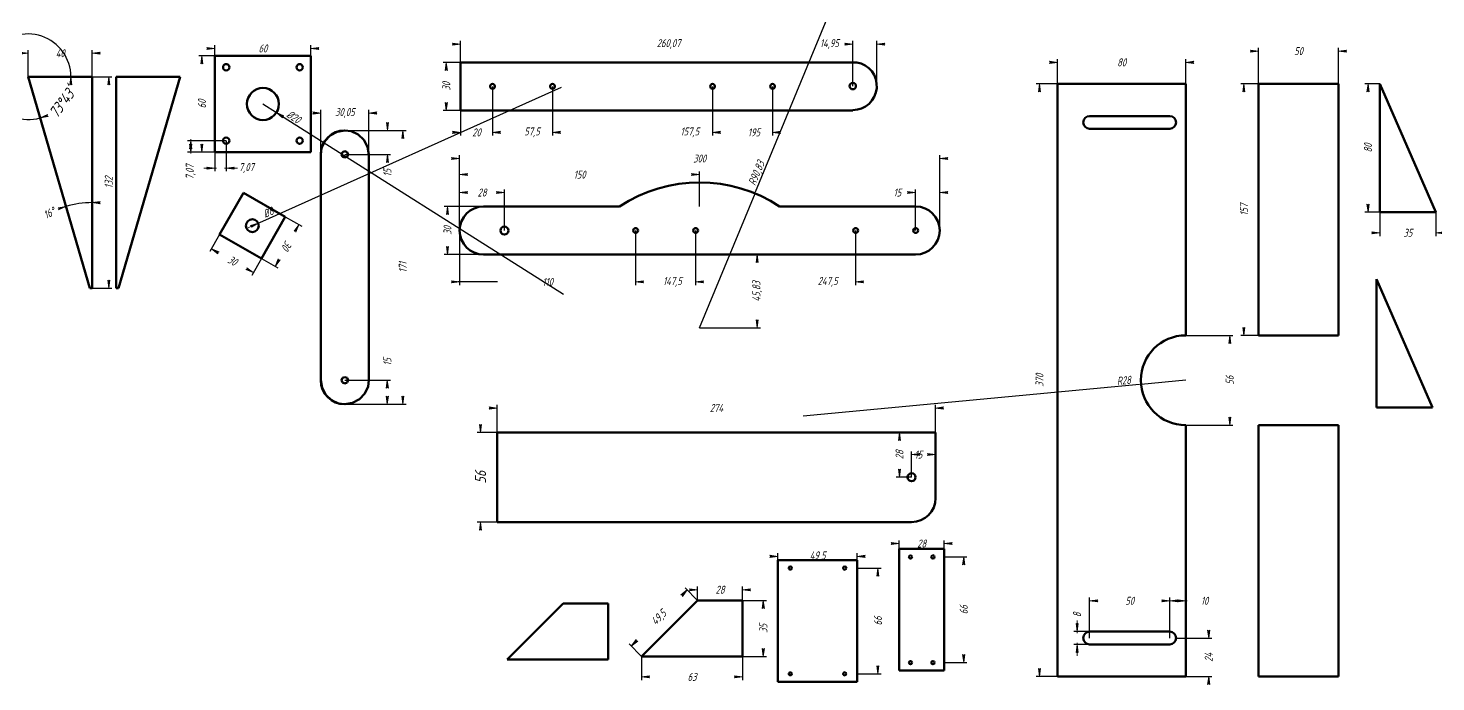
# Model space of a CAD drawing. Header units: millimetres. Extents: x -326 to 568, y 524 to 1470.
# Drawn here: x -324 to 556, y 524 to 933 of the extents above; entities that cross this region are included whole.
import ezdxf

# ---------------------------------------------------------------- set-up
doc = ezdxf.new("R2010")
doc.units = ezdxf.units.MM
doc.linetypes.add('K5LT_BASIC', pattern=[0])
doc.linetypes.add('K5LT_THIN', pattern=[0])
doc.layers.add('Системный слой', color=7, linetype='Continuous')
doc.styles.add('KDIMTEXTSTYLE', font='GOST_AU.SHX', dxfattribs={"width": 0.96, "oblique": 15, "height": 5})
doc.dimstyles.new('KDIMSTYLE (1.00)', dxfattribs={"dimtxt": 5, "dimasz": 1, "dimexe": 2, "dimexo": 0, "dimgap": 1, "dimtad": 1, "dimtxsty": 'KDIMTEXTSTYLE', "dimsah": 1, "dimcen": 0, "dimdle": 1, "dimadec": 0, "dimazin": 0, "dimtfac": 0.667, "dimtmove": 0, "dimatfit": 3, "dimfxl": 1, "dimtvp": 1, "dimtolj": 1, "dimtzin": 0, "dimarcsym": 0})

# ---------------------------------------------------------------- blocks, each defined once
blk = doc.blocks.new('KDIMARROW_01')
at = {"layer": 'Системный слой'}
blk.add_hatch(color=0, dxfattribs=at).paths.add_polyline_path([(0, 0), (-5, 0.66), (-4.5, 0), (-5, -0.66)])
at = {"layer": 'Системный слой', "color": 0, "linetype": 'K5LT_THIN', "lineweight": 18}
for p, q in [((-4.5, 0), (-5, 0.66)), ((-5, 0.66), (0, 0)), ((0, 0), (-5, -0.66)), ((-5, -0.66), (-4.5, 0)), ((0, 0), (-1, 0))]:
    blk.add_line(p, q, dxfattribs=at)
blk = doc.blocks.new('U0')
at = {"layer": 'Системный слой', "color": 150, "linetype": 'K5LT_BASIC', "lineweight": 60, "true_color": 0x0080ff}
for p, q in [((-127.45, 714.09), (-128.03, 712.68)), ((-128.03, 712.68), (-127.45, 711.26)), ((-126.03, 714.68), (-127.45, 714.09)), ((-124.62, 714.09), (-126.03, 714.68)), ((-124.03, 712.68), (-124.62, 714.09)), ((-124.62, 711.26), (-124.03, 712.68)), ((-127.45, 711.26), (-126.03, 710.68)), ((-126.03, 710.68), (-124.62, 711.26))]:
    blk.add_line(p, q, dxfattribs=at)
blk = doc.blocks.new('U1')
at = {"layer": 'Системный слой', "color": 150, "linetype": 'K5LT_BASIC', "lineweight": 60, "true_color": 0x0080ff}
for p, q in [((-141.03, 712.68), (-140.24, 707.86)), ((-111.55, 708.78), (-111.03, 712.68)), ((-140.24, 707.86), (-137.94, 703.55)), ((-116.91, 700.77), (-113.57, 704.33)), ((-113.57, 704.33), (-111.55, 708.78)), ((-137.94, 703.55), (-134.38, 700.21)), ((-134.38, 700.21), (-129.93, 698.19)), ((-129.93, 698.19), (-126.03, 697.68)), ((-126.03, 697.68), (-121.21, 698.47)), ((-121.21, 698.47), (-116.91, 700.77))]:
    blk.add_line(p, q, dxfattribs=at)
blk = doc.blocks.new('U2')
at = {"layer": 'Системный слой', "color": 150, "linetype": 'K5LT_BASIC', "lineweight": 60, "true_color": 0x0080ff}
for p, q in [((-124.67, 855.09), (-126.06, 855.68)), ((-124.08, 853.68), (-124.67, 855.09)), ((-124.65, 852.28), (-124.08, 853.68)), ((-126.06, 851.68), (-124.65, 852.28))]:
    blk.add_line(p, q, dxfattribs=at)
blk = doc.blocks.new('U3')
at = {"layer": 'Системный слой', "color": 150, "linetype": 'K5LT_BASIC', "lineweight": 60, "true_color": 0x0080ff}
for p, q in [((-127.45, 855.09), (-128.03, 853.68)), ((-128.03, 853.68), (-127.45, 852.26)), ((-126.03, 855.68), (-127.45, 855.09)), ((-124.62, 855.09), (-126.03, 855.68)), ((-124.03, 853.68), (-124.62, 855.09)), ((-124.62, 852.26), (-124.03, 853.68)), ((-127.45, 852.26), (-126.03, 851.68)), ((-126.03, 851.68), (-124.62, 852.26))]:
    blk.add_line(p, q, dxfattribs=at)
blk = doc.blocks.new('U4')
at = {"layer": 'Системный слой', "color": 150, "linetype": 'K5LT_BASIC', "lineweight": 60, "true_color": 0x0080ff}
for p, q in [((-135.16, 865.58), (-138.5, 862.02)), ((-130.85, 867.88), (-135.16, 865.58)), ((-126.03, 868.68), (-130.85, 867.88)), ((-122.13, 868.16), (-126.03, 868.68)), ((-117.69, 866.14), (-122.13, 868.16)), ((-114.13, 862.8), (-117.69, 866.14)), ((-111.83, 858.49), (-114.13, 862.8)), ((-140.52, 857.58), (-141.03, 853.68)), ((-138.5, 862.02), (-140.52, 857.58)), ((-111.03, 853.68), (-111.83, 858.49))]:
    blk.add_line(p, q, dxfattribs=at)
blk = doc.blocks.new('U5')
at = {"layer": 'Системный слой', "color": 150, "linetype": 'K5LT_BASIC', "lineweight": 60, "true_color": 0x0080ff}
for p, q in [((-124.67, 714.09), (-126.06, 714.68)), ((-124.08, 712.68), (-124.67, 714.09)), ((-124.65, 711.28), (-124.08, 712.68)), ((-126.06, 710.68), (-124.65, 711.28))]:
    blk.add_line(p, q, dxfattribs=at)
blk = doc.blocks.new('KDIMARROW_02')
at = {"layer": 'Системный слой'}
blk.add_hatch(color=0, dxfattribs=at).paths.add_polyline_path([(4.5, 0), (5, 0.66), (0, 0), (5, -0.66)])
at = {"layer": 'Системный слой', "color": 0, "linetype": 'K5LT_THIN', "lineweight": 18}
for p, q in [((0, 0), (-1, 0)), ((5, 0.66), (0, 0)), ((0, 0), (5, -0.66)), ((0, 0), (7, 0)), ((4.5, 0), (5, 0.66)), ((5, -0.66), (4.5, 0))]:
    blk.add_line(p, q, dxfattribs=at)

msp = doc.modelspace()

# ---------------------------------------------------------------- linework, layer by layer
at = {"layer": 'Системный слой', "color": 150, "linetype": 'K5LT_BASIC', "lineweight": 60, "true_color": 0x0080ff}
for p, q in [((-207.213, 915.177), (-207.213, 855.177)), ((-147.213, 915.177), (-207.213, 915.177)), ((-147.213, 855.177), (-147.213, 915.177)), ((-53.742, 881.171), (-53.742, 911.171)), ((193.82, 911.171), (-53.742, 911.171)), ((-323.931, 902.171), (-285.39, 770.171)), ((-283.931, 902.171), (-323.931, 902.171)), ((-283.931, 770.171), (-283.931, 902.171)), ((-268.931, 902.171), (-268.931, 770.171)), ((-228.931, 902.171), (-268.931, 902.171)), ((-267.471, 770.171), (-228.931, 902.171)), ((399.416, 897.677), (319.416, 897.677)), ((319.416, 897.677), (319.416, 527.677)), ((399.416, 740.677), (399.416, 897.677)), ((444.902, 897.677), (444.902, 740.677)), ((494.902, 897.677), (444.902, 897.677)), ((494.902, 740.677), (494.902, 897.677)), ((520.746, 817.692), (520.746, 897.692)), ((520.746, 897.692), (555.746, 817.692)), ((191.378, 881.171), (-53.742, 881.171)), ((191.378, 881.371), (191.378, 881.171)), ((389.416, 877.677), (339.416, 877.677)), ((-126.08, 868.677), (-126.032, 868.677)), ((339.416, 869.677), (389.416, 869.677)), ((-207.213, 855.177), (-147.213, 855.177)), ((-141.08, 853.677), (-141.08, 712.677)), ((-141.032, 853.677), (-141.032, 712.677)), ((-111.032, 712.677), (-111.032, 853.677)), ((-189.391, 829.635), (-204.266, 803.583)), ((-163.338, 814.76), (-189.391, 829.635)), ((45.681, 821.177), (-39.319, 821.177)), ((230.681, 821.177), (145.681, 821.177)), ((-178.213, 788.708), (-163.338, 814.76)), ((555.746, 817.692), (520.746, 817.692)), ((-204.266, 803.583), (-178.213, 788.708)), ((-39.319, 791.177), (230.681, 791.177)), ((518.746, 695.692), (518.746, 775.692)), ((518.746, 775.692), (553.746, 695.692)), ((-285.39, 770.171), (-283.931, 770.171)), ((-268.931, 770.171), (-267.471, 770.171)), ((444.902, 740.677), (494.902, 740.677)), ((-126.08, 697.677), (-126.032, 697.677)), ((553.746, 695.692), (518.746, 695.692)), ((243.169, 680.13), (-30.831, 680.13)), ((-30.831, 680.13), (-30.831, 624.13)), ((243.169, 639.13), (243.169, 680.13)), ((399.416, 527.677), (399.416, 684.677)), ((494.902, 684.677), (444.902, 684.677)), ((444.902, 684.677), (444.902, 527.677)), ((494.902, 527.677), (494.902, 684.677)), ((-30.831, 624.13), (228.169, 624.13)), ((248.438, 607.355), (220.438, 607.355)), ((220.438, 607.355), (220.438, 531.355)), ((248.438, 531.355), (248.438, 607.355)), ((144.63, 524.355), (144.63, 600.355)), ((144.63, 600.355), (194.127, 600.355)), ((194.127, 600.355), (194.127, 524.355)), ((-24.562, 538.237), (10.438, 573.237)), ((10.438, 573.237), (38.438, 573.237)), ((38.438, 573.237), (38.438, 538.237)), ((59.438, 540.237), (94.438, 575.237)), ((94.438, 575.237), (122.438, 575.237)), ((122.438, 575.237), (122.438, 540.237)), ((389.416, 555.677), (339.416, 555.677)), ((339.416, 547.677), (389.416, 547.677)), ((38.438, 538.237), (-24.562, 538.237)), ((122.438, 540.237), (59.438, 540.237)), ((220.438, 531.355), (248.438, 531.355)), ((194.127, 524.355), (144.63, 524.355)), ((319.416, 527.677), (399.416, 527.677)), ((444.902, 527.677), (494.902, 527.677))]:
    msp.add_line(p, q, dxfattribs=at)
for centre, radius in [((-200.142, 908.106), 2), ((-154.284, 908.106), 2), ((-33.742, 896.171), 1.5), ((3.758, 896.171), 1.5), ((103.758, 896.171), 1.5), ((141.258, 896.171), 1.5), ((-177.213, 885.177), 10), ((-200.142, 862.248), 2), ((-154.284, 862.248), 2), ((-183.802, 809.171), 4), ((-26.319, 806.177), 2.5), ((55.681, 806.177), 1.5), ((93.181, 806.177), 1.5), ((193.181, 806.177), 1.5), ((230.681, 806.177), 1.5), ((228.169, 652.13), 2.5), ((227.438, 602.355), 1), ((241.438, 602.355), 1), ((152.378, 595.355), 1), ((186.378, 595.355), 1), ((227.438, 536.355), 1), ((241.438, 536.355), 1), ((152.378, 529.355), 1), ((186.378, 529.355), 1)]:
    msp.add_circle(centre, radius, dxfattribs=at)
for centre, radius, start, end in [((191.378, 896.371), 15, 270, 80.633211), ((339.416, 873.677), 4, 90, 270), ((389.416, 873.677), 4, 270, 90), ((95.681, 745.344), 90.833, 56.601512, 123.398488), ((-39.319, 806.177), 15, 90, 270), ((230.681, 806.177), 15, 270, 90), ((399.416, 712.677), 28, 90, 270), ((228.169, 639.13), 15, 270, 0), ((339.416, 551.677), 4, 90, 270), ((389.416, 551.677), 4, 270, 90)]:
    msp.add_arc(centre, radius, start, end, dxfattribs=at)
msp.add_ellipse((191.378, 896.371), major_axis=(0, 2), ratio=0.9999885, dxfattribs=at)
for centre, major_axis, start_param, end_param in [((-126.08, 853.677), (0, 15), 0, 1.5707963), ((-126.08, 712.677), (0, -15), 4.712389, 6.2831853)]:
    msp.add_ellipse(centre, major_axis=major_axis, ratio=0.9999885, start_param=start_param, end_param=end_param, dxfattribs=at)

# ---------------------------------------------------------------- block references
at = {"layer": 'Системный слой'}
for name in ['U4', 'U3', 'U2', 'U1', 'U0', 'U5']:
    msp.add_blockref(name, (0, 0), dxfattribs=at)

# ---------------------------------------------------------------- dimensions: what is measured, and where the dimension line sits
at = {"layer": 'Системный слой', "color": 7}
for base, p1, p2, location, override in [((-53.742, 922.581), (206.328, 895.147), (-53.742, 911.171), (76.293, 922.581), {"dimexo": 0, "dimpost": '\\H5.0;\\W0.965;\\Q15;\\Q15;\\H7.00;\\H5.0;\\W0.965;\\Q15;<>\\H5.0;\\W0.965;\\Q15;\\Q15;\\H7.00;', "dimblk1": 'KDIMARROW_01', "dimblk2": 'KDIMARROW_01', "dimse1": 0, "dimse2": 0, "dimclrt": 7, "dimtolj": 1}), ((191.378, 922.581), (206.328, 897.596), (191.378, 896.371), (176.781, 922.581), {"dimexo": 0, "dimpost": '\\H5.0;\\W0.965;\\Q15;\\Q15;\\H7.00;\\H5.0;\\W0.965;\\Q15;<>\\H5.0;\\W0.965;\\Q15;\\Q15;\\H7.00;', "dimblk1": 'KDIMARROW_01', "dimblk2": 'KDIMARROW_01', "dimse1": 0, "dimse2": 0, "dimclrt": 7, "dimtolj": 1}), ((-323.931, 916.875), (-283.931, 902.171), (-323.931, 902.171), (-303.931, 916.875), {"dimexo": 0, "dimpost": '\\H5.0;\\W0.965;\\Q15;\\Q15;\\H7.00;\\H5.0;\\W0.965;\\Q15;<>\\H5.0;\\W0.965;\\Q15;\\Q15;\\H7.00;', "dimblk1": 'KDIMARROW_01', "dimblk2": 'KDIMARROW_01', "dimse1": 0, "dimse2": 0, "dimclrt": 7, "dimtolj": 1}), ((-207.213, 919.875), (-147.213, 915.177), (-207.213, 915.177), (-177.213, 919.875), {"dimexo": 0, "dimpost": '\\H5.0;\\W0.965;\\Q15;\\Q15;\\H7.00;\\H5.0;\\W0.965;\\Q15;<>\\H5.0;\\W0.965;\\Q15;\\Q15;\\H7.00;', "dimblk1": 'KDIMARROW_01', "dimblk2": 'KDIMARROW_01', "dimse1": 0, "dimse2": 0, "dimclrt": 7, "dimtolj": 1}), ((444.902, 918.188), (494.902, 897.677), (444.902, 897.677), (469.902, 918.188), {"dimexo": 0, "dimpost": '\\H5.0;\\W0.965;\\Q15;\\Q15;\\H7.00;\\H5.0;\\W0.965;\\Q15;<>\\H5.0;\\W0.965;\\Q15;\\Q15;\\H7.00;', "dimblk1": 'KDIMARROW_01', "dimblk2": 'KDIMARROW_01', "dimse1": 0, "dimse2": 0, "dimclrt": 7, "dimtolj": 1}), ((319.416, 911.171), (399.416, 897.677), (319.416, 897.677), (359.416, 911.171), {"dimexo": 0, "dimpost": '\\H5.0;\\W0.965;\\Q15;\\Q15;\\H7.00;\\H5.0;\\W0.965;\\Q15;<>\\H5.0;\\W0.965;\\Q15;\\Q15;\\H7.00;', "dimblk1": 'KDIMARROW_01', "dimblk2": 'KDIMARROW_01', "dimse1": 0, "dimse2": 0, "dimclrt": 7, "dimtolj": 1}), ((-53.742, 867.447), (-33.742, 896.171), (-53.742, 911.171), (-43.742, 867.447), {"dimexo": 0, "dimpost": '\\H5.0;\\W0.965;\\Q15;\\Q15;\\H7.00;\\H5.0;\\W0.965;\\Q15;<>\\H5.0;\\W0.965;\\Q15;\\Q15;\\H7.00;', "dimblk1": 'KDIMARROW_01', "dimblk2": 'KDIMARROW_01', "dimse1": 0, "dimse2": 0, "dimclrt": 7, "dimtolj": 1}), ((-141.08, 879.544), (-111.032, 853.677), (-141.08, 853.677), (-126.056, 879.544), {"dimexo": 0, "dimpost": '\\H5.0;\\W0.965;\\Q15;\\Q15;\\H7.00;\\H5.0;\\W0.965;\\Q15;<>\\H5.0;\\W0.965;\\Q15;\\Q15;\\H7.00;', "dimblk1": 'KDIMARROW_01', "dimblk2": 'KDIMARROW_01', "dimse1": 0, "dimse2": 0, "dimclrt": 7, "dimtolj": 1}), ((-53.742, 867.447), (3.758, 896.171), (-53.742, 881.171), (-9.091, 867.447), {"dimexo": 0, "dimpost": '\\H5.0;\\W0.965;\\Q15;\\Q15;\\H7.00;\\H5.0;\\W0.965;\\Q15;<>\\H5.0;\\W0.965;\\Q15;\\Q15;\\H7.00;', "dimblk1": 'KDIMARROW_01', "dimblk2": 'KDIMARROW_01', "dimse1": 0, "dimse2": 0, "dimclrt": 7, "dimtolj": 1}), ((-53.742, 867.447), (103.758, 896.171), (-53.742, 881.171), (89.52, 867.447), {"dimexo": 0, "dimpost": '\\H5.0;\\W0.965;\\Q15;\\Q15;\\H7.00;\\H5.0;\\W0.965;\\Q15;<>\\H5.0;\\W0.965;\\Q15;\\Q15;\\H7.00;', "dimblk1": 'KDIMARROW_01', "dimblk2": 'KDIMARROW_01', "dimse1": 0, "dimse2": 0, "dimclrt": 7, "dimtolj": 1}), ((-53.742, 867.447), (141.258, 896.171), (-53.742, 881.171), (129.613, 867.447), {"dimexo": 0, "dimpost": '\\H5.0;\\W0.965;\\Q15;\\Q15;\\H7.00;\\H5.0;\\W0.965;\\Q15;<>\\H5.0;\\W0.965;\\Q15;\\Q15;\\H7.00;', "dimblk1": 'KDIMARROW_01', "dimblk2": 'KDIMARROW_01', "dimse1": 0, "dimse2": 0, "dimclrt": 7, "dimtolj": 1}), ((-200.142, 845.157), (-207.213, 855.177), (-200.142, 862.248), (-187.588, 845.157), {"dimexo": 0, "dimpost": '\\H5.0;\\W0.965;\\Q15;\\Q15;\\H7.00;\\H5.0;\\W0.965;\\Q15;<>\\H5.0;\\W0.965;\\Q15;\\Q15;\\H7.00;', "dimblk1": 'KDIMARROW_02', "dimblk2": 'KDIMARROW_02', "dimse1": 0, "dimse2": 0, "dimclrt": 7, "dimtolj": 1}), ((-54.319, 851.121), (245.681, 806.177), (-54.319, 806.177), (95.681, 851.121), {"dimexo": 0, "dimpost": '\\H5.0;\\W0.965;\\Q15;\\Q15;\\H7.00;\\H5.0;\\W0.965;\\Q15;<>\\H5.0;\\W0.965;\\Q15;\\Q15;\\H7.00;', "dimblk1": 'KDIMARROW_01', "dimblk2": 'KDIMARROW_01', "dimse1": 0, "dimse2": 0, "dimclrt": 7, "dimtolj": 1}), ((95.681, 841.092), (-54.319, 821.177), (95.681, 821.177), (20.681, 841.092), {"dimexo": 0, "dimpost": '\\H5.0;\\W0.965;\\Q15;\\Q15;\\H7.00;\\H5.0;\\W0.965;\\Q15;<>\\H5.0;\\W0.965;\\Q15;\\Q15;\\H7.00;', "dimblk1": 'KDIMARROW_01', "dimblk2": 'KDIMARROW_01', "dimse1": 0, "dimse2": 0, "dimclrt": 7, "dimtolj": 1}), ((-26.319, 829.882), (-54.319, 806.177), (-26.319, 806.177), (-40.319, 829.882), {"dimexo": 0, "dimpost": '\\H5.0;\\W0.965;\\Q15;\\Q15;\\H7.00;\\H5.0;\\W0.965;\\Q15;<>\\H5.0;\\W0.965;\\Q15;\\Q15;\\H7.00;', "dimblk1": 'KDIMARROW_01', "dimblk2": 'KDIMARROW_01', "dimse1": 0, "dimse2": 0, "dimclrt": 7, "dimtolj": 1}), ((230.681, 829.882), (245.681, 806.177), (230.681, 806.177), (219.216, 829.882), {"dimexo": 0, "dimpost": '\\H5.0;\\W0.965;\\Q15;\\Q15;\\H7.00;\\H5.0;\\W0.965;\\Q15;<>\\H5.0;\\W0.965;\\Q15;\\Q15;\\H7.00;', "dimblk1": 'KDIMARROW_01', "dimblk2": 'KDIMARROW_01', "dimse1": 0, "dimse2": 0, "dimclrt": 7, "dimtolj": 1}), ((520.746, 804.734), (555.746, 817.692), (520.746, 817.692), (538.246, 804.734), {"dimexo": 0, "dimpost": '\\H5.0;\\W0.965;\\Q15;\\Q15;\\H7.00;\\H5.0;\\W0.965;\\Q15;<>\\H5.0;\\W0.965;\\Q15;\\Q15;\\H7.00;', "dimblk1": 'KDIMARROW_01', "dimblk2": 'KDIMARROW_01', "dimse1": 0, "dimse2": 0, "dimclrt": 7, "dimtolj": 1}), ((-54.319, 774.073), (55.681, 806.177), (-54.319, 806.177), (0.681, 774.073), {"dimexo": 0, "dimpost": '\\H5.0;\\W0.965;\\Q15;\\Q15;\\H7.00;\\H5.0;\\W0.965;\\Q15;<>\\H5.0;\\W0.965;\\Q15;\\Q15;\\H7.00;', "dimblk1": 'KDIMARROW_01', "dimblk2": 'KDIMARROW_01', "dimse1": 0, "dimse2": 0, "dimclrt": 7, "dimtolj": 1}), ((-54.319, 774.073), (93.181, 806.177), (-54.319, 806.177), (78.665, 774.073), {"dimexo": 0, "dimpost": '\\H5.0;\\W0.965;\\Q15;\\Q15;\\H7.00;\\H5.0;\\W0.965;\\Q15;<>\\H5.0;\\W0.965;\\Q15;\\Q15;\\H7.00;', "dimblk1": 'KDIMARROW_01', "dimblk2": 'KDIMARROW_01', "dimse1": 0, "dimse2": 0, "dimclrt": 7, "dimtolj": 1}), ((-54.319, 774.073), (193.181, 806.177), (-54.319, 806.177), (175.681, 774.073), {"dimexo": 0, "dimpost": '\\H5.0;\\W0.965;\\Q15;\\Q15;\\H7.00;\\H5.0;\\W0.965;\\Q15;<>\\H5.0;\\W0.965;\\Q15;\\Q15;\\H7.00;', "dimblk1": 'KDIMARROW_01', "dimblk2": 'KDIMARROW_01', "dimse1": 0, "dimse2": 0, "dimclrt": 7, "dimtolj": 1}), ((-30.831, 695.321), (243.169, 680.13), (-30.831, 680.13), (106.169, 695.321), {"dimexo": 0, "dimpost": '\\H5.0;\\W0.965;\\Q15;\\Q15;\\H7.00;\\H5.0;\\W0.965;\\Q15;<>\\H5.0;\\W0.965;\\Q15;\\Q15;\\H7.00;', "dimblk1": 'KDIMARROW_01', "dimblk2": 'KDIMARROW_01', "dimse1": 0, "dimse2": 0, "dimclrt": 7, "dimtolj": 1}), ((243.169, 666.264), (228.169, 652.13), (243.169, 680.13), (232.419, 666.264), {"dimexo": 0, "dimtoh": 1, "dimpost": '\\H5.0;\\W0.965;\\Q15;\\Q15;\\H7.00;\\H5.0;\\W0.965;\\Q15;<>\\H5.0;\\W0.965;\\Q15;\\Q15;\\H7.00;', "dimblk1": 'KDIMARROW_01', "dimblk2": 'KDIMARROW_01', "dimse1": 0, "dimse2": 0, "dimclrt": 7, "dimtmove": 1, "dimtolj": 1}), ((220.438, 610.706), (248.438, 602.355), (220.438, 602.355), (234.438, 610.706), {"dimexo": 0, "dimpost": '\\H5.0;\\W0.965;\\Q15;\\Q15;\\H7.00;\\H5.0;\\W0.965;\\Q15;<>\\H5.0;\\W0.965;\\Q15;\\Q15;\\H7.00;', "dimblk1": 'KDIMARROW_01', "dimblk2": 'KDIMARROW_01', "dimse1": 0, "dimse2": 0, "dimclrt": 7, "dimtolj": 1}), ((144.63, 602.706), (194.127, 595.355), (144.63, 595.355), (169.378, 602.706), {"dimexo": 0, "dimpost": '\\H5.0;\\W0.965;\\Q15;\\Q15;\\H7.00;\\H5.0;\\W0.965;\\Q15;<>\\H5.0;\\W0.965;\\Q15;\\Q15;\\H7.00;', "dimblk1": 'KDIMARROW_01', "dimblk2": 'KDIMARROW_01', "dimse1": 0, "dimse2": 0, "dimclrt": 7, "dimtolj": 1}), ((94.438, 581.855), (122.438, 575.237), (94.438, 575.237), (108.438, 581.855), {"dimexo": 0, "dimpost": '\\H5.0;\\W0.965;\\Q15;\\Q15;\\H7.00;\\H5.0;\\W0.965;\\Q15;<>\\H5.0;\\W0.965;\\Q15;\\Q15;\\H7.00;', "dimblk1": 'KDIMARROW_01', "dimblk2": 'KDIMARROW_01', "dimse1": 0, "dimse2": 0, "dimclrt": 7, "dimtolj": 1}), ((389.416, 574.945), (339.416, 551.677), (389.416, 551.677), (364.416, 574.945), {"dimexo": 0, "dimpost": '\\H5.0;\\W0.965;\\Q15;\\Q15;\\H7.00;\\H5.0;\\W0.965;\\Q15;<>\\H5.0;\\W0.965;\\Q15;\\Q15;\\H7.00;', "dimblk1": 'KDIMARROW_01', "dimblk2": 'KDIMARROW_01', "dimse1": 0, "dimse2": 0, "dimclrt": 7, "dimtolj": 1}), ((389.416, 574.945), (399.416, 527.677), (389.416, 551.677), (411.209, 574.945), {"dimexo": 0, "dimpost": '\\H5.0;\\W0.965;\\Q15;\\Q15;\\H7.00;\\H5.0;\\W0.965;\\Q15;<>\\H5.0;\\W0.965;\\Q15;\\Q15;\\H7.00;', "dimblk1": 'KDIMARROW_02', "dimblk2": 'KDIMARROW_02', "dimse1": 0, "dimse2": 0, "dimclrt": 7, "dimtolj": 1}), ((122.438, 527.434), (59.438, 540.237), (122.438, 540.237), (90.938, 527.434), {"dimexo": 0, "dimpost": '\\H5.0;\\W0.965;\\Q15;\\Q15;\\H7.00;\\H5.0;\\W0.965;\\Q15;<>\\H5.0;\\W0.965;\\Q15;\\Q15;\\H7.00;', "dimblk1": 'KDIMARROW_01', "dimblk2": 'KDIMARROW_01', "dimse1": 0, "dimse2": 0, "dimclrt": 7, "dimtolj": 1})]:
    msp.add_linear_dim(base=base, p1=p1, p2=p2, location=location, dimstyle='KDIMSTYLE (1.00)', override=override, dxfattribs=at).render()
for base, p1, p2, angle, location, override in [((-215.355, 915.177), (-207.213, 855.177), (-207.213, 915.177), 90, (-215.355, 885.177), {"dimexo": 0, "dimpost": '\\H5.0;\\W0.965;\\Q15;\\Q15;\\H7.00;\\H5.0;\\W0.965;\\Q15;<>\\H5.0;\\W0.965;\\Q15;\\Q15;\\H7.00;', "dimblk1": 'KDIMARROW_01', "dimblk2": 'KDIMARROW_01', "dimse1": 0, "dimse2": 0, "dimclrt": 7, "dimtolj": 1}), ((-62.616, 911.171), (-53.742, 881.171), (-53.742, 911.171), 90, (-62.616, 896.171), {"dimexo": 0, "dimpost": '\\H5.0;\\W0.965;\\Q15;\\Q15;\\H7.00;\\H5.0;\\W0.965;\\Q15;<>\\H5.0;\\W0.965;\\Q15;\\Q15;\\H7.00;', "dimblk1": 'KDIMARROW_01', "dimblk2": 'KDIMARROW_01', "dimse1": 0, "dimse2": 0, "dimclrt": 7, "dimtolj": 1}), ((-273.582, 902.171), (-283.931, 770.171), (-283.931, 902.171), 90, (-273.582, 836.171), {"dimexo": 0, "dimpost": '\\H5.0;\\W0.965;\\Q15;\\Q15;\\H7.00;\\H5.0;\\W0.965;\\Q15;<>\\H5.0;\\W0.965;\\Q15;\\Q15;\\H7.00;', "dimblk1": 'KDIMARROW_01', "dimblk2": 'KDIMARROW_01', "dimse1": 0, "dimse2": 0, "dimclrt": 7, "dimtolj": 1}), ((308.07, 897.677), (319.416, 527.677), (319.416, 897.677), 90, (308.07, 712.677), {"dimexo": 0, "dimpost": '\\H5.0;\\W0.965;\\Q15;\\Q15;\\H7.00;\\H5.0;\\W0.965;\\Q15;<>\\H5.0;\\W0.965;\\Q15;\\Q15;\\H7.00;', "dimblk1": 'KDIMARROW_01', "dimblk2": 'KDIMARROW_01', "dimse1": 0, "dimse2": 0, "dimclrt": 7, "dimtolj": 1}), ((435.814, 897.677), (444.902, 740.677), (444.902, 897.677), 90, (435.814, 819.177), {"dimexo": 0, "dimpost": '\\H5.0;\\W0.965;\\Q15;\\Q15;\\H7.00;\\H5.0;\\W0.965;\\Q15;<>\\H5.0;\\W0.965;\\Q15;\\Q15;\\H7.00;', "dimblk1": 'KDIMARROW_01', "dimblk2": 'KDIMARROW_01', "dimse1": 0, "dimse2": 0, "dimclrt": 7, "dimtolj": 1}), ((513.37, 897.692), (520.746, 817.692), (520.746, 897.692), 90, (513.37, 857.692), {"dimexo": 0, "dimpost": '\\H5.0;\\W0.965;\\Q15;\\Q15;\\H7.00;\\H5.0;\\W0.965;\\Q15;<>\\H5.0;\\W0.965;\\Q15;\\Q15;\\H7.00;', "dimblk1": 'KDIMARROW_01', "dimblk2": 'KDIMARROW_01', "dimse1": 0, "dimse2": 0, "dimclrt": 7, "dimtolj": 1}), ((-222.355, 855.177), (-200.142, 862.248), (-207.213, 855.177), 90, (-222.355, 842.623), {"dimexo": 0, "dimpost": '\\H5.0;\\W0.965;\\Q15;\\Q15;\\H7.00;\\H5.0;\\W0.965;\\Q15;<>\\H5.0;\\W0.965;\\Q15;\\Q15;\\H7.00;', "dimblk1": 'KDIMARROW_02', "dimblk2": 'KDIMARROW_02', "dimse1": 0, "dimse2": 0, "dimclrt": 7, "dimtolj": 1}), ((-99.431, 853.677), (-126.032, 868.677), (-125.984, 853.677), 90, (-99.431, 842.212), {"dimexo": 0, "dimpost": '\\H5.0;\\W0.965;\\Q15;\\Q15;\\H7.00;\\H5.0;\\W0.965;\\Q15;<>\\H5.0;\\W0.965;\\Q15;\\Q15;\\H7.00;', "dimblk1": 'KDIMARROW_01', "dimblk2": 'KDIMARROW_01', "dimse1": 0, "dimse2": 0, "dimclrt": 7, "dimtolj": 1}), ((-89.806, 868.677), (-126.032, 697.677), (-126.032, 868.677), 90, (-89.806, 783.177), {"dimexo": 0, "dimpost": '\\H5.0;\\W0.965;\\Q15;\\Q15;\\H7.00;\\H5.0;\\W0.965;\\Q15;<>\\H5.0;\\W0.965;\\Q15;\\Q15;\\H7.00;', "dimblk1": 'KDIMARROW_01', "dimblk2": 'KDIMARROW_01', "dimse1": 0, "dimse2": 0, "dimclrt": 7, "dimtolj": 1}), ((-61.878, 821.177), (-39.319, 791.177), (-39.319, 821.177), 90, (-61.878, 806.177), {"dimexo": 0, "dimpost": '\\H5.0;\\W0.965;\\Q15;\\Q15;\\H7.00;\\H5.0;\\W0.965;\\Q15;<>\\H5.0;\\W0.965;\\Q15;\\Q15;\\H7.00;', "dimblk1": 'KDIMARROW_01', "dimblk2": 'KDIMARROW_01', "dimse1": 0, "dimse2": 0, "dimclrt": 7, "dimtolj": 1}), ((-169.561, 783.768), (-163.338, 814.76), (-178.213, 788.708), 240.275224, (-162.124, 796.794), {"dimexo": 0, "dimpost": '\\H5.0;\\W0.965;\\Q15;\\Q15;\\H7.00;\\H5.0;\\W0.965;\\Q15;<>\\H5.0;\\W0.965;\\Q15;\\Q15;\\H7.00;', "dimblk1": 'KDIMARROW_01', "dimblk2": 'KDIMARROW_01', "dimse1": 0, "dimse2": 0, "dimclrt": 7, "dimtolj": 1}), ((-183.26, 779.868), (-204.266, 803.583), (-178.213, 788.708), 330.275224, (-196.287, 787.306), {"dimexo": 0, "dimpost": '\\H5.0;\\W0.965;\\Q15;\\Q15;\\H7.00;\\H5.0;\\W0.965;\\Q15;<>\\H5.0;\\W0.965;\\Q15;\\Q15;\\H7.00;', "dimblk1": 'KDIMARROW_01', "dimblk2": 'KDIMARROW_01', "dimse1": 0, "dimse2": 0, "dimclrt": 7, "dimtolj": 1}), ((131.703, 791.177), (95.681, 745.344), (230.681, 791.177), 90, (131.703, 768.177), {"dimexo": 0, "dimpost": '\\H5.0;\\W0.965;\\Q15;\\Q15;\\H7.00;\\H5.0;\\W0.965;\\Q15;<>\\H5.0;\\W0.965;\\Q15;\\Q15;\\H7.00;', "dimblk1": 'KDIMARROW_01', "dimblk2": 'KDIMARROW_01', "dimse1": 0, "dimse2": 0, "dimclrt": 7, "dimtolj": 1}), ((426.939, 740.677), (399.416, 684.677), (399.416, 740.677), 90, (426.939, 712.677), {"dimexo": 0, "dimpost": '\\H5.0;\\W0.965;\\Q15;\\Q15;\\H7.00;\\H5.0;\\W0.965;\\Q15;<>\\H5.0;\\W0.965;\\Q15;\\Q15;\\H7.00;', "dimblk1": 'KDIMARROW_01', "dimblk2": 'KDIMARROW_01', "dimse1": 0, "dimse2": 0, "dimclrt": 7, "dimtolj": 1}), ((-99.479, 712.677), (-126.032, 697.677), (-126.08, 712.677), 90, (-99.479, 724.142), {"dimexo": 0, "dimpost": '\\H5.0;\\W0.965;\\Q15;\\Q15;\\H7.00;\\H5.0;\\W0.965;\\Q15;<>\\H5.0;\\W0.965;\\Q15;\\Q15;\\H7.00;', "dimblk1": 'KDIMARROW_01', "dimblk2": 'KDIMARROW_01', "dimse1": 0, "dimse2": 0, "dimclrt": 7, "dimtolj": 1}), ((220.576, 680.13), (228.169, 652.13), (243.169, 680.13), 90, (220.576, 666.13), {"dimexo": 0, "dimpost": '\\H5.0;\\W0.965;\\Q15;\\Q15;\\H7.00;\\H5.0;\\W0.965;\\Q15;<>\\H5.0;\\W0.965;\\Q15;\\Q15;\\H7.00;', "dimblk1": 'KDIMARROW_01', "dimblk2": 'KDIMARROW_01', "dimse1": 0, "dimse2": 0, "dimclrt": 7, "dimtolj": 1}), ((260.681, 602.355), (248.438, 536.355), (248.438, 602.355), 90, (260.681, 569.355), {"dimexo": 0, "dimpost": '\\H5.0;\\W0.965;\\Q15;\\Q15;\\H7.00;\\H5.0;\\W0.965;\\Q15;<>\\H5.0;\\W0.965;\\Q15;\\Q15;\\H7.00;', "dimblk1": 'KDIMARROW_01', "dimblk2": 'KDIMARROW_01', "dimse1": 0, "dimse2": 0, "dimclrt": 7, "dimtolj": 1}), ((207.091, 595.355), (194.127, 529.355), (194.127, 595.355), 90, (207.091, 562.355), {"dimexo": 0, "dimpost": '\\H5.0;\\W0.965;\\Q15;\\Q15;\\H7.00;\\H5.0;\\W0.965;\\Q15;<>\\H5.0;\\W0.965;\\Q15;\\Q15;\\H7.00;', "dimblk1": 'KDIMARROW_01', "dimblk2": 'KDIMARROW_01', "dimse1": 0, "dimse2": 0, "dimclrt": 7, "dimtolj": 1}), ((87.957, 581.718), (59.438, 540.237), (94.438, 575.237), 45, (70.457, 564.218), {"dimexo": 0, "dimpost": '\\H5.0;\\W0.965;\\Q15;\\Q15;\\H7.00;\\H5.0;\\W0.965;\\Q15;<>\\H5.0;\\W0.965;\\Q15;\\Q15;\\H7.00;', "dimblk1": 'KDIMARROW_01', "dimblk2": 'KDIMARROW_01', "dimse1": 0, "dimse2": 0, "dimclrt": 7, "dimtolj": 1}), ((135.471, 575.237), (122.438, 540.237), (122.438, 575.237), 90, (135.471, 557.737), {"dimexo": 0, "dimpost": '\\H5.0;\\W0.965;\\Q15;\\Q15;\\H7.00;\\H5.0;\\W0.965;\\Q15;<>\\H5.0;\\W0.965;\\Q15;\\Q15;\\H7.00;', "dimblk1": 'KDIMARROW_01', "dimblk2": 'KDIMARROW_01', "dimse1": 0, "dimse2": 0, "dimclrt": 7, "dimtolj": 1}), ((331.536, 555.677), (339.416, 547.677), (339.416, 555.677), 90, (331.536, 566.121), {"dimexo": 0, "dimpost": '\\H5.0;\\W0.965;\\Q15;\\Q15;\\H7.00;\\H5.0;\\W0.965;\\Q15;<>\\H5.0;\\W0.965;\\Q15;\\Q15;\\H7.00;', "dimblk1": 'KDIMARROW_02', "dimblk2": 'KDIMARROW_02', "dimse1": 0, "dimse2": 0, "dimclrt": 7, "dimtolj": 1}), ((413.781, 527.677), (393.416, 551.677), (399.416, 527.677), 90, (413.781, 539.677), {"dimexo": 0, "dimpost": '\\H5.0;\\W0.965;\\Q15;\\Q15;\\H7.00;\\H5.0;\\W0.965;\\Q15;<>\\H5.0;\\W0.965;\\Q15;\\Q15;\\H7.00;', "dimblk1": 'KDIMARROW_01', "dimblk2": 'KDIMARROW_01', "dimse1": 0, "dimse2": 0, "dimclrt": 7, "dimtolj": 1})]:
    msp.add_linear_dim(base=base, p1=p1, p2=p2, angle=angle, location=location, dimstyle='KDIMSTYLE (1.00)', override=override, dxfattribs=at).render()
msp.add_angular_dim_2l(base=(-316.183, 876.591), line1=((-323.931, 902.171), (-285.39, 770.171)), line2=((-323.931, 902.171), (-283.931, 902.171)), location=(-302.546, 886.138), text="\\H5.0;\\W0.965;\\Q15;\\H5.0;\\W0.965;\\Q15;\\Q15;\\H7.00;73\\Q15;°\\Q15;43'\\Q15;\\H5.00;", dimstyle='KDIMSTYLE (1.00)', override={"dimblk1": 'KDIMARROW_01', "dimblk2": 'KDIMARROW_01', "dimclrt": 7, "dimtolj": 1}, dxfattribs=at).render()
for center, radius, location, override in [((-177.213, 885.177), 10, (-159.859, 874.201), {"dimpost": '\\H5.0;\\W0.965;\\Q15;\\Q15;\\H7.00;\\H5.0;\\W0.965;\\Q15;<>\\H5.0;\\W0.965;\\Q15;\\Q15;\\H7.00;', "dimblk1": 'KDIMARROW_01', "dimblk2": 'KDIMARROW_01', "dimclrt": 7, "dimatfit": 2, "dimtolj": 1}), ((-183.802, 809.171), 4, (-172.48, 814.237), {"dimpost": '\\H5.0;\\W0.965;\\Q15;\\Q15;\\H7.00;\\H5.0;\\W0.965;\\Q15;<>\\H5.0;\\W0.965;\\Q15;\\Q15;\\H7.00;', "dimblk1": 'KDIMARROW_02', "dimblk2": 'KDIMARROW_02', "dimclrt": 7, "dimatfit": 2, "dimtolj": 1})]:
    msp.add_diameter_dim(center=center, radius=radius, location=location, dimstyle='KDIMSTYLE (1.00)', override=override, dxfattribs=at).render()
for center, radius, location in [((95.681, 745.344), 90.833, (134.907, 840.467)), ((399.416, 712.677), 28, (361.051, 709.071))]:
    msp.add_radius_dim(center=center, radius=radius, location=location, dimstyle='KDIMSTYLE (1.00)', override={"dimpost": '\\H5.0;\\W0.965;\\Q15;\\Q15;\\H7.00;\\H5.0;\\W0.965;\\Q15;<>\\H5.0;\\W0.965;\\Q15;\\Q15;\\H7.00;', "dimblk2": 'KDIMARROW_01', "dimclrt": 7, "dimtolj": 1}, dxfattribs=at).render()
msp.add_angular_dim_2l(base=(-299.738, 821.394), line1=((-283.931, 765.171), (-285.39, 770.171)), line2=((-283.931, 765.171), (-283.931, 770.171)), location=(-310.743, 817.056), dimstyle='KDIMSTYLE (1.00)', override={"dimpost": '\\H5.0;\\W0.965;\\Q15;\\Q15;\\H7.00;\\H5.0;\\W0.965;\\Q15;<>', "dimblk1": 'KDIMARROW_01', "dimblk2": 'KDIMARROW_01', "dimclrt": 7, "dimtolj": 1}, dxfattribs=at).render()
msp.add_linear_dim(base=(-41.255, 624.13), p1=(-30.831, 680.13), p2=(-30.831, 624.13), angle=90, location=(-41.255, 652.13), text='\\H5.0;\\W0.965;\\Q15;\\H5.0;\\W0.965;\\Q15;\\Q15;\\H7.00;56\\Q15;\\H5.00;', dimstyle='KDIMSTYLE (1.00)', override={"dimexo": 0, "dimblk1": 'KDIMARROW_01', "dimblk2": 'KDIMARROW_01', "dimse1": 0, "dimse2": 0, "dimclrt": 7, "dimtolj": 1}, dxfattribs=at).render()

doc.saveas('drawing.dxf')
